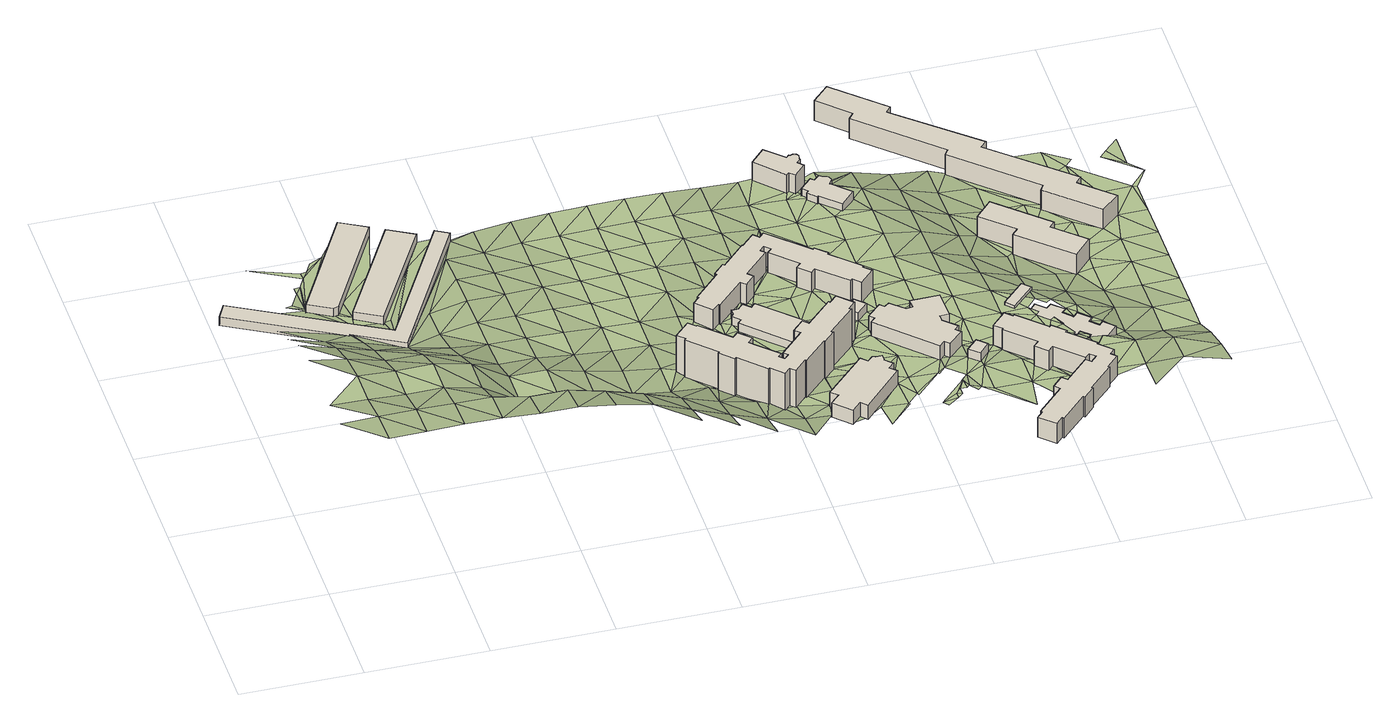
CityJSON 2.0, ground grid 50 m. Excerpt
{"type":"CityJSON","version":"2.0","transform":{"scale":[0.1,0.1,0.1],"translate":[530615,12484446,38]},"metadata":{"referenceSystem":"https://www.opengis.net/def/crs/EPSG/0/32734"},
"CityObjects":{
"building1":{"type":"Building","attributes":{"building":"warehouse","building:levels":1,"building_height":4.1,"plus_code":"4FRW3F64+XH9","ground_height":46.76,"roof_height":50.86},"geometry":[{"type":"Solid","lod":"1","boundaries":[[[[0,1,2,3]],[[1,4,5,2]],[[4,6,7,5]],[[6,8,9,7]],[[8,10,11,9]],[[10,12,13,11]],[[12,14,15,13]],[[14,0,3,15]],[[3,2,5,7,9,11,13,15]],[[14,12,10,8,6,4,1,0]]]]}]},
"building2":{"type":"Building","attributes":{"building":"warehouse","building:levels":1,"building_height":4.1,"plus_code":"4FRW3F74+3M9","ground_height":46.77,"roof_height":50.87},"geometry":[{"type":"Solid","lod":"1","boundaries":[[[[16,17,18,19]],[[17,20,21,18]],[[20,22,23,21]],[[22,24,25,23]],[[24,16,19,25]],[[19,18,21,23,25]],[[24,22,20,17,16]]]]}]},
"building3":{"type":"Building","attributes":{"building":"warehouse","building:levels":1,"building_height":4.1,"plus_code":"4FRW3F74+2QM","ground_height":46.76,"roof_height":50.86},"geometry":[{"type":"Solid","lod":"1","boundaries":[[[[26,27,28,29]],[[27,30,31,28]],[[30,32,33,31]],[[32,26,29,33]],[[29,28,31,33]],[[32,30,27,26]]]]}]},
"building4":{"type":"Building","attributes":{"address":"Browning Road Salt River Cape Town","building":"dormitory","building:levels":6,"beds":"150","residential":"university","operator":"Cape Peninsula University of Technology","building_height":18.1,"plus_code":"4FRW3F65+M68","ground_height":49.61,"roof_height":67.71},"geometry":[{"type":"Solid","lod":"1","boundaries":[[[[34,35,36,37]],[[35,38,39,36]],[[38,40,41,39]],[[40,42,43,41]],[[42,44,45,43]],[[44,46,47,45]],[[46,48,49,47]],[[48,50,51,49]],[[50,52,53,51]],[[52,54,55,53]],[[54,56,57,55]],[[56,58,59,57]],[[58,60,61,59]],[[60,62,63,61]],[[62,64,65,63]],[[64,66,67,65]],[[66,68,69,67]],[[68,70,71,69]],[[70,72,73,71]],[[72,74,75,73]],[[74,76,77,75]],[[76,78,79,77]],[[78,80,81,79]],[[80,82,83,81]],[[82,84,85,83]],[[84,86,87,85]],[[86,88,89,87]],[[88,90,91,89]],[[90,92,93,91]],[[92,94,95,93]],[[94,96,97,95]],[[96,98,99,97]],[[98,100,101,99]],[[100,102,103,101]],[[102,104,105,103]],[[104,106,107,105]],[[106,108,109,107]],[[108,110,111,109]],[[110,112,113,111]],[[112,34,37,113]],[[37,36,39,41,43,45,47,49,51,53,55,57,59,61,63,65,67,69,71,73,75,77,79,81,83,85,87,89,91,93,95,97,99,101,103,105,107,109,111,113]],[[112,110,108,106,104,102,100,98,96,94,92,90,88,86,84,82,80,78,76,74,72,70,68,66,64,62,60,58,56,54,52,50,48,46,44,42,40,38,35,34]]]]}]},
"building5":{"type":"Building","attributes":{"address":"Browning Road Salt River Cape Town","building":"university","building:levels":1,"operator":"Cape Peninsula University of Technology","building_height":4.1,"plus_code":"4FRW3F65+Q89","ground_height":49.3,"roof_height":53.4},"geometry":[{"type":"Solid","lod":"1","boundaries":[[[[114,115,116,117]],[[115,118,119,116]],[[118,120,121,119]],[[120,122,123,121]],[[122,124,125,123]],[[124,126,127,125]],[[126,128,129,127]],[[128,130,131,129]],[[130,132,133,131]],[[132,134,135,133]],[[134,136,137,135]],[[136,138,139,137]],[[138,140,141,139]],[[140,142,143,141]],[[142,144,145,143]],[[144,146,147,145]],[[146,148,149,147]],[[148,114,117,149]],[[117,116,119,121,123,125,127,129,131,133,135,137,139,141,143,145,147,149]],[[148,146,144,142,140,138,136,134,132,130,128,126,124,122,120,118,115,114]]]]}]},
"building6":{"type":"Building","attributes":{"address":"Browning Road Salt River Cape Town","building":"university","building:levels":2,"operator":"Cape Peninsula University of Technology","building_height":6.9,"plus_code":"4FRW3F65+HCP","ground_height":49.67,"roof_height":56.57},"geometry":[{"type":"Solid","lod":"1","boundaries":[[[[150,151,152,153]],[[151,154,155,152]],[[154,156,157,155]],[[156,158,159,157]],[[158,160,161,159]],[[160,162,163,161]],[[162,164,165,163]],[[164,166,167,165]],[[166,168,169,167]],[[168,170,171,169]],[[170,172,173,171]],[[172,174,175,173]],[[174,176,177,175]],[[176,178,179,177]],[[178,150,153,179]],[[153,152,155,157,159,161,163,165,167,169,171,173,175,177,179]],[[178,176,174,172,170,168,166,164,162,160,158,156,154,151,150]]]]}]},
"building7":{"type":"Building","attributes":{"address":"Browning Road Salt River Cape Town","building":"dormitory","building:levels":3,"beds":"150","residential":"university","operator":"Cape Peninsula University of Technology","building_height":9.7,"plus_code":"4FRW3F65+VC5","ground_height":48.76,"roof_height":58.46},"geometry":[{"type":"Solid","lod":"1","boundaries":[[[[180,181,182,183]],[[181,184,185,182]],[[184,186,187,185]],[[186,188,189,187]],[[188,190,191,189]],[[190,192,193,191]],[[192,194,195,193]],[[194,196,197,195]],[[196,198,199,197]],[[198,200,201,199]],[[200,202,203,201]],[[202,204,205,203]],[[204,206,207,205]],[[206,208,209,207]],[[208,210,211,209]],[[210,212,213,211]],[[212,214,215,213]],[[214,216,217,215]],[[216,218,219,217]],[[218,220,221,219]],[[220,222,223,221]],[[222,224,225,223]],[[224,226,227,225]],[[226,228,229,227]],[[228,230,231,229]],[[230,232,233,231]],[[232,234,235,233]],[[234,236,237,235]],[[236,238,239,237]],[[238,240,241,239]],[[240,242,243,241]],[[242,244,245,243]],[[244,246,247,245]],[[246,248,249,247]],[[248,250,251,249]],[[250,252,253,251]],[[252,254,255,253]],[[254,180,183,255]],[[183,182,185,187,189,191,193,195,197,199,201,203,205,207,209,211,213,215,217,219,221,223,225,227,229,231,233,235,237,239,241,243,245,247,249,251,253,255]],[[254,252,250,248,246,244,242,240,238,236,234,232,230,228,226,224,222,220,218,216,214,212,210,208,206,204,202,200,198,196,194,192,190,188,186,184,181,180]]]]}]},
"building8":{"type":"Building","attributes":{"address":"Browning Road Salt River Cape Town","building":"yes","building:levels":1,"building_height":4.1,"plus_code":"4FRW3F65+QF8","ground_height":49.37,"roof_height":53.47},"geometry":[{"type":"Solid","lod":"1","boundaries":[[[[256,257,258,259]],[[257,260,261,258]],[[260,262,263,261]],[[262,256,259,263]],[[259,258,261,263]],[[262,260,257,256]]]]}]},
"building9":{"type":"Building","attributes":{"address":"Media Centre Browning Road Salt River Cape Town","building":"university","building:levels":2,"operator":"Cape Peninsula University of Technology","building_height":6.9,"plus_code":"4FRW3F65+MHR","ground_height":49.16,"roof_height":56.06},"geometry":[{"type":"Solid","lod":"1","boundaries":[[[[264,265,266,267]],[[265,268,269,266]],[[268,270,271,269]],[[270,272,273,271]],[[272,274,275,273]],[[274,276,277,275]],[[276,278,279,277]],[[278,280,281,279]],[[280,282,283,281]],[[282,284,285,283]],[[284,286,287,285]],[[286,288,289,287]],[[288,290,291,289]],[[290,292,293,291]],[[292,294,295,293]],[[294,296,297,295]],[[296,298,299,297]],[[298,300,301,299]],[[300,264,267,301]],[[267,266,269,271,273,275,277,279,281,283,285,287,289,291,293,295,297,299,301]],[[300,298,296,294,292,290,288,286,284,282,280,278,276,274,272,270,268,265,264]]]]}]},
"building10":{"type":"Building","attributes":{"address":"Browning Road Salt River Cape Town","building":"university","building:levels":3,"operator":"Cape Peninsula University of Technology","building_height":9.7,"plus_code":"4FRW3F75+3FM","ground_height":47.12,"roof_height":56.82},"geometry":[{"type":"Solid","lod":"1","boundaries":[[[[302,303,304,305]],[[303,306,307,304]],[[306,308,309,307]],[[308,310,311,309]],[[310,312,313,311]],[[312,314,315,313]],[[314,316,317,315]],[[316,318,319,317]],[[318,320,321,319]],[[320,322,323,321]],[[322,324,325,323]],[[324,326,327,325]],[[326,328,329,327]],[[328,330,331,329]],[[330,302,305,331]],[[305,304,307,309,311,313,315,317,319,321,323,325,327,329,331]],[[330,328,326,324,322,320,318,316,314,312,310,308,306,303,302]]]]}]},
"building11":{"type":"Building","attributes":{"address":"Browning Road Salt River","building":"yes","building:levels":1,"building_height":4.1,"plus_code":"4FRW3F65+JJH","ground_height":49.47,"roof_height":53.57},"geometry":[{"type":"Solid","lod":"1","boundaries":[[[[332,333,334,335]],[[333,336,337,334]],[[336,338,339,337]],[[338,332,335,339]],[[335,334,337,339]],[[338,336,333,332]]]]}]},
"building12":{"type":"Building","attributes":{"address":"Browning Road Salt River Cape Town","building":"university","building:levels":1,"operator":"Cape Peninsula University of Technology","building_height":4.1,"plus_code":"4FRW3F75+2GG","ground_height":47.12,"roof_height":51.22},"geometry":[{"type":"Solid","lod":"1","boundaries":[[[[340,341,342,343]],[[341,344,345,342]],[[344,346,347,345]],[[346,348,349,347]],[[348,350,351,349]],[[350,352,353,351]],[[352,354,355,353]],[[354,356,357,355]],[[356,358,359,357]],[[358,360,361,359]],[[360,362,363,361]],[[362,364,365,363]],[[364,366,367,365]],[[366,368,369,367]],[[368,370,371,369]],[[370,340,343,371]],[[343,342,345,347,349,351,353,355,357,359,361,363,365,367,369,371]],[[370,368,366,364,362,360,358,356,354,352,350,348,346,344,341,340]]]]}]},
"building13":{"type":"Building","attributes":{"address":"Browning Road Salt River Cape Town","building":"dormitory","building:levels":3,"beds":"150","residential":"university","operator":"Cape Peninsula University of Technology","building_height":9.7,"plus_code":"4FRW3F65+GRP","ground_height":49.36,"roof_height":59.06},"geometry":[{"type":"Solid","lod":"1","boundaries":[[[[372,373,374,375]],[[373,376,377,374]],[[376,378,379,377]],[[378,380,381,379]],[[380,382,383,381]],[[382,384,385,383]],[[384,386,387,385]],[[386,388,389,387]],[[388,390,391,389]],[[390,392,393,391]],[[392,394,395,393]],[[394,396,397,395]],[[396,398,399,397]],[[398,400,401,399]],[[400,402,403,401]],[[402,404,405,403]],[[404,406,407,405]],[[406,408,409,407]],[[408,410,411,409]],[[410,412,413,411]],[[412,414,415,413]],[[414,416,417,415]],[[416,418,419,417]],[[418,420,421,419]],[[420,422,423,421]],[[422,424,425,423]],[[424,426,427,425]],[[426,428,429,427]],[[428,430,431,429]],[[430,432,433,431]],[[432,434,435,433]],[[434,436,437,435]],[[436,438,439,437]],[[438,440,441,439]],[[440,442,443,441]],[[442,444,445,443]],[[444,446,447,445]],[[446,448,449,447]],[[448,450,451,449]],[[450,372,375,451]],[[375,374,377,379,381,383,385,387,389,391,393,395,397,399,401,403,405,407,409,411,413,415,417,419,421,423,425,427,429,431,433,435,437,439,441,443,445,447,449,451]],[[450,448,446,444,442,440,438,436,434,432,430,428,426,424,422,420,418,416,414,412,410,408,406,404,402,400,398,396,394,392,390,388,386,384,382,380,378,376,373,372]]]]}]},
"building14":{"type":"Building","attributes":{"building":"roof","building:levels":1,"amenity":"shelter","operator":"Cape Peninsula University of Technology","building_height":1.3,"min_height":2.8,"plus_code":"4FRW3F65+PP9","ground_height":49.15,"roof_height":54.55,"bottom_roof_height":53.25},"geometry":[{"type":"Solid","lod":"1","boundaries":[[[[452,453,454,455]],[[453,456,457,454]],[[456,458,459,457]],[[458,452,455,459]],[[455,454,457,459]],[[458,456,453,452]]]]}]},
"building15":{"type":"Building","attributes":{"address":"Browning Road Salt River Cape Town","building":"university","building:levels":1,"operator":"Cape Peninsula University of Technology","building_height":4.1,"plus_code":"4FRW3F65+MR8","ground_height":42.46,"roof_height":46.56},"geometry":[{"type":"Solid","lod":"1","boundaries":[[[[460,461,462,463]],[[461,464,465,462]],[[464,466,467,465]],[[466,468,469,467]],[[468,470,471,469]],[[470,472,473,471]],[[472,474,475,473]],[[474,476,477,475]],[[476,478,479,477]],[[478,480,481,479]],[[480,482,483,481]],[[482,484,485,483]],[[484,486,487,485]],[[486,488,489,487]],[[488,490,491,489]],[[490,492,493,491]],[[492,494,495,493]],[[494,496,497,495]],[[496,498,499,497]],[[498,500,501,499]],[[500,502,503,501]],[[502,504,505,503]],[[504,506,507,505]],[[506,460,463,507]],[[463,462,465,467,469,471,473,475,477,479,481,483,485,487,489,491,493,495,497,499,501,503,505,507]],[[506,504,502,500,498,496,494,492,490,488,486,484,482,480,478,476,474,472,470,468,466,464,461,460]]]]}]},
"building16":{"type":"Building","attributes":{"address":"Salt River Cape Town","building":"dormitory","building:levels":3,"beds":"32","residential":"university","building_height":9.7,"plus_code":"4FRW3F65+VRP","ground_height":38.24,"roof_height":47.94},"geometry":[{"type":"Solid","lod":"1","boundaries":[[[[508,509,510,511]],[[509,512,513,510]],[[512,514,515,513]],[[514,516,517,515]],[[516,518,519,517]],[[518,520,521,519]],[[520,522,523,521]],[[522,508,511,523]],[[511,510,513,515,517,519,521,523]],[[522,520,518,516,514,512,509,508]]]]}]},
"building17":{"type":"Building","attributes":{"address":"Salt River Cape Town","building":"dormitory","building:levels":3,"beds":"74","residential":"university","building_height":9.7,"plus_code":"4FRW3F75+3QG","ground_height":37.99,"roof_height":47.69},"geometry":[{"type":"Solid","lod":"1","boundaries":[[[[524,525,526,527]],[[525,528,529,526]],[[528,530,531,529]],[[530,532,533,531]],[[532,534,535,533]],[[534,536,537,535]],[[536,538,539,537]],[[538,540,541,539]],[[540,542,543,541]],[[542,544,545,543]],[[544,546,547,545]],[[546,548,549,547]],[[548,550,551,549]],[[550,552,553,551]],[[552,554,555,553]],[[554,524,527,555]],[[527,526,529,531,533,535,537,539,541,543,545,547,549,551,553,555]],[[554,552,550,548,546,544,542,540,538,536,534,532,530,528,525,524]]]]}]},
"terrain1":{"type":"TINRelief","geometry":[{"type":"CompositeSurface","lod":"1","boundaries":[[[556,557,558]],[[558,559,560]],[[560,559,561]],[[558,557,562]],[[563,559,558]],[[561,564,565]],[[562,563,558]],[[561,559,566]],[[564,567,568]],[[559,563,566]],[[564,561,569]],[[567,570,571]],[[563,562,572]],[[561,566,569]],[[573,567,564]],[[573,564,569]],[[566,563,574]],[[575,576,570]],[[572,577,563]],[[567,578,570]],[[569,566,574]],[[578,567,573]],[[574,563,577]],[[579,580,581]],[[580,579,582]],[[582,583,584]],[[573,569,585]],[[578,586,570]],[[581,580,587]],[[586,575,570]],[[577,572,588]],[[585,569,574]],[[582,589,580]],[[589,587,580]],[[573,590,578]],[[591,587,589]],[[592,575,586]],[[593,574,577]],[[594,595,596]],[[595,589,582]],[[590,573,585]],[[583,597,584]],[[598,582,584]],[[588,593,577]],[[599,585,574]],[[586,578,600]],[[601,578,590]],[[602,598,603]],[[603,598,584]],[[600,592,586]],[[582,604,595]],[[593,599,574]],[[596,595,605]],[[603,606,602]],[[601,600,578]],[[607,590,585]],[[603,584,608]],[[595,604,605]],[[599,607,585]],[[593,588,609]],[[584,597,608]],[[601,590,610]],[[611,605,604]],[[607,610,590]],[[588,612,609]],[[16,604,582]],[[603,613,606]],[[599,593,614]],[[615,608,597]],[[600,601,616]],[[606,24,602]],[[607,599,614]],[[610,616,601]],[[593,609,614]],[[616,617,600]],[[610,607,618]],[[614,619,607]],[[609,612,620]],[[597,621,615]],[[621,608,615]],[[613,24,606]],[[622,600,617]],[[623,613,603]],[[607,619,618]],[[616,610,624]],[[609,620,614]],[[612,625,620]],[[617,616,624]],[[610,618,624]],[[626,619,614]],[[614,620,626]],[[600,622,627]],[[622,617,628]],[[30,608,621]],[[624,629,617]],[[618,619,630]],[[626,631,619]],[[621,597,12]],[[620,625,632]],[[617,629,628]],[[618,630,624]],[[619,631,630]],[[632,626,620]],[[625,633,632]],[[622,628,634]],[[627,10,600]],[[635,629,624]],[[631,626,636]],[[627,622,634]],[[624,630,635]],[[626,632,636]],[[628,629,637]],[[635,638,629]],[[30,621,12]],[[631,639,630]],[[632,633,640]],[[636,641,631]],[[628,637,634]],[[629,638,637]],[[639,635,630]],[[631,641,639]],[[632,642,636]],[[643,627,634]],[[632,640,642]],[[644,638,635]],[[634,637,643]],[[645,641,636]],[[644,635,639]],[[636,642,645]],[[646,10,647]],[[627,648,10]],[[643,648,627]],[[637,638,649]],[[638,644,650]],[[639,641,651]],[[642,640,652]],[[645,653,641]],[[649,643,637]],[[647,10,654]],[[638,650,649]],[[652,640,655]],[[654,10,648]],[[641,653,651]],[[644,639,656]],[[657,645,642]],[[648,643,658]],[[657,642,652]],[[656,650,644]],[[643,649,658]],[[656,639,651]],[[653,645,659]],[[645,657,660]],[[648,661,654]],[[649,650,662]],[[658,663,648]],[[650,656,662]],[[659,645,660]],[[664,651,653]],[[657,652,665]],[[648,663,661]],[[649,666,658]],[[667,665,652]],[[651,664,656]],[[649,662,666]],[[653,659,664]],[[668,663,658]],[[669,660,657]],[[657,665,670]],[[671,659,660]],[[656,672,662]],[[658,666,668]],[[671,660,673]],[[672,656,664]],[[670,669,657]],[[673,660,669]],[[674,661,663]],[[666,662,675]],[[668,676,663]],[[659,677,664]],[[677,659,671]],[[678,671,673]],[[675,662,672]],[[679,670,665]],[[663,676,674]],[[680,668,666]],[[681,669,670]],[[679,665,682]],[[683,673,669]],[[672,664,684]],[[666,675,680]],[[681,670,82]],[[664,677,684]],[[669,681,683]],[[676,668,685]],[[670,679,686]],[[677,687,688]],[[82,670,686]],[[668,680,685]],[[677,688,684]],[[675,672,689]],[[684,690,672]],[[686,84,82]],[[674,676,691]],[[675,689,680]],[[685,692,676]],[[672,690,689]],[[693,686,679]],[[84,686,693]],[[64,62,688]],[[684,688,694]],[[679,695,693]],[[676,692,691]],[[696,690,684]],[[62,697,688]],[[685,680,698]],[[679,699,700]],[[700,695,679]],[[693,695,701]],[[698,680,689]],[[688,697,694]],[[702,696,684]],[[696,703,690]],[[690,703,689]],[[60,697,62]],[[702,684,694]],[[704,692,685]],[[58,705,60]],[[703,696,706]],[[698,704,685]],[[707,695,700]],[[695,707,708]],[[709,705,710]],[[699,711,700]],[[689,703,712]],[[702,694,713]],[[705,709,714]],[[694,697,715]],[[716,60,705]],[[692,717,691]],[[689,712,698]],[[718,697,60]],[[705,714,719]],[[702,713,720]],[[704,721,692]],[[719,716,705]],[[707,700,722]],[[723,713,694]],[[707,724,725]],[[723,694,715]],[[718,715,697]],[[692,721,717]],[[60,716,718]],[[700,711,722]],[[722,724,707]],[[713,723,118]],[[703,726,712]],[[723,715,727]],[[704,698,728]],[[703,729,726]],[[730,716,719]],[[731,118,723]],[[712,732,698]],[[713,118,733]],[[721,704,728]],[[734,718,716]],[[698,732,728]],[[711,735,722]],[[730,734,716]],[[736,737,118]],[[738,724,722]],[[715,718,739]],[[712,726,740]],[[118,737,733]],[[740,732,712]],[[718,734,739]],[[738,741,724]],[[721,742,717]],[[737,743,744]],[[734,745,739]],[[728,746,721]],[[733,737,747]],[[748,749,750]],[[751,737,744]],[[737,751,747]],[[752,741,738]],[[721,746,742]],[[745,753,739]],[[732,740,754]],[[150,738,722]],[[745,755,753]],[[728,732,754]],[[739,753,756]],[[751,757,747]],[[758,759,740]],[[760,753,755]],[[150,752,738]],[[761,751,744]],[[762,760,755]],[[763,753,760]],[[764,746,728]],[[740,759,754]],[[150,765,752]],[[761,757,751]],[[766,767,744]],[[760,762,763]],[[764,728,754]],[[768,757,769]],[[762,755,770]],[[761,744,767]],[[771,772,765]],[[749,773,774]],[[775,776,766]],[[773,777,778]],[[770,779,762]],[[742,746,780]],[[776,779,770]],[[764,781,746]],[[771,765,150]],[[757,782,769]],[[754,759,236]],[[783,236,759]],[[766,776,784]],[[764,754,236]],[[772,771,785]],[[786,757,761]],[[786,782,757]],[[778,777,787]],[[776,770,784]],[[746,781,780]],[[788,176,150]],[[770,789,784]],[[766,790,767]],[[773,778,774]],[[771,150,176]],[[769,198,791]],[[761,767,792]],[[793,769,782]],[[198,769,793]],[[784,790,766]],[[176,172,771]],[[176,174,172]],[[236,234,232]],[[794,764,236]],[[781,764,794]],[[795,785,796]],[[767,790,792]],[[786,761,792]],[[797,782,786]],[[798,799,774]],[[774,778,800]],[[798,172,801]],[[802,785,771]],[[232,794,236]],[[802,771,172]],[[784,796,260]],[[774,803,798]],[[790,784,257]],[[804,796,785]],[[800,803,774]],[[805,794,232]],[[802,172,798]],[[260,257,784]],[[781,806,780]],[[232,230,805]],[[794,807,781]],[[790,808,792]],[[785,802,804]],[[803,802,798]],[[809,792,808]],[[804,810,796]],[[796,810,260]],[[790,257,256]],[[800,811,812]],[[781,807,806]],[[800,812,803]],[[808,790,813]],[[228,805,230]],[[794,805,814]],[[809,808,813]],[[815,810,804]],[[256,813,790]],[[805,228,814]],[[816,817,818]],[[810,819,260]],[[803,820,802]],[[821,816,818]],[[260,819,262]],[[794,822,807]],[[820,804,802]],[[823,813,256]],[[823,256,262]],[[823,824,813]],[[812,820,803]],[[794,814,822]],[[821,825,816]],[[826,821,818]],[[827,806,807]],[[828,823,262]],[[262,819,828]],[[821,826,829]],[[830,226,224]],[[831,819,832]],[[228,226,833]],[[828,819,831]],[[834,812,835]],[[825,821,829]],[[822,836,807]],[[823,828,837]],[[834,820,812]],[[814,228,838]],[[827,807,839]],[[840,825,829]],[[830,833,226]],[[839,807,836]],[[841,825,840]],[[830,842,843]],[[842,837,843]],[[825,844,845]],[[820,834,846]],[[814,838,822]],[[825,841,844]],[[833,838,228]],[[847,831,848]],[[828,831,849]],[[843,833,830]],[[841,850,851]],[[820,846,852]],[[844,841,851]],[[849,837,828]],[[848,853,847]],[[834,844,854]],[[846,834,854]],[[836,822,855]],[[831,847,849]],[[843,837,856]],[[839,836,857]],[[851,858,844]],[[856,833,843]],[[859,822,838]],[[860,855,822]],[[861,857,836]],[[862,839,857]],[[851,863,858]],[[855,861,836]],[[859,860,822]],[[864,854,844]],[[854,865,846]],[[856,837,849]],[[864,844,858]],[[863,851,866]],[[855,867,861]],[[868,869,870]],[[849,847,290]],[[861,306,857]],[[865,871,872]],[[870,869,871]],[[865,854,332]],[[833,873,838]],[[856,874,833]],[[865,875,871]],[[876,306,861]],[[863,877,858]],[[338,864,858]],[[875,865,332]],[[306,310,308]],[[878,860,879]],[[860,859,879]],[[863,866,877]],[[859,838,873]],[[880,870,871]],[[310,314,312]],[[833,874,873]],[[871,875,880]],[[856,849,881]],[[310,306,350]],[[870,880,290]],[[350,306,876]],[[849,290,881]],[[350,876,882]],[[332,883,875]],[[338,858,414]],[[883,332,338]],[[310,350,884]],[[859,885,879]],[[886,858,877]],[[858,886,414]],[[290,880,881]],[[887,874,856]],[[888,889,350]],[[883,338,414]],[[884,350,889]],[[885,859,873]],[[875,408,880]],[[875,883,408]],[[856,881,887]],[[890,891,892]],[[883,414,412]],[[879,885,892]],[[893,886,877]],[[890,894,895]],[[874,896,873]],[[881,880,897]],[[894,890,892]],[[884,889,898]],[[886,899,414]],[[889,900,898]],[[877,901,893]],[[887,902,874]],[[900,895,898]],[[408,897,880]],[[877,903,904]],[[885,894,892]],[[886,893,899]],[[885,873,896]],[[877,904,901]],[[874,902,896]],[[895,894,898]],[[404,408,406]],[[887,881,905]],[[897,408,404]],[[905,881,897]],[[906,894,885]],[[907,901,904]],[[908,902,887]],[[906,885,896]],[[907,904,909]],[[908,887,905]],[[910,911,404]],[[897,404,912]],[[911,913,404]],[[914,909,904]],[[894,915,898]],[[905,897,916]],[[894,906,917]],[[404,913,912]],[[896,902,918]],[[919,909,914]],[[920,902,908]],[[916,897,912]],[[919,921,909]],[[915,894,917]],[[909,921,922]],[[896,918,906]],[[902,920,918]],[[905,916,923]],[[924,908,905]],[[925,926,927]],[[916,912,928]],[[929,911,927]],[[930,912,913]],[[929,913,911]],[[924,905,923]],[[906,931,917]],[[930,913,932]],[[927,926,933]],[[920,908,934]],[[906,918,931]],[[932,913,929]],[[930,932,935]],[[936,926,937]],[[924,934,908]],[[938,936,939]],[[940,929,927]],[[935,932,941]],[[940,927,933]],[[926,936,933]],[[942,918,920]],[[923,943,944]],[[924,923,944]],[[917,945,915]],[[931,946,917]],[[947,920,934]],[[918,942,931]],[[920,947,942]],[[929,948,949]],[[936,938,950]],[[940,948,929]],[[945,917,946]],[[951,940,933]],[[952,953,954]],[[944,955,924]],[[933,936,956]],[[944,952,957]],[[924,955,934]],[[954,958,952]],[[957,952,958]],[[933,956,951]],[[942,508,931]],[[959,947,934]],[[957,955,944]],[[947,959,942]],[[956,936,950]],[[946,931,960]],[[958,961,957]],[[959,962,942]],[[963,964,961]],[[965,964,963]],[[959,934,966]],[[946,967,945]],[[931,508,960]],[[966,934,955]],[[486,951,956]],[[968,969,950]],[[970,967,946]],[[971,957,961]],[[970,946,960]],[[955,957,971]],[[961,964,971]],[[486,972,964]],[[972,486,956]],[[973,959,966]],[[974,956,950]],[[964,972,971]],[[973,966,955]],[[960,508,975]],[[976,955,971]],[[974,950,969]],[[976,973,955]],[[970,960,975]],[[977,972,956]],[[978,508,979]],[[508,978,975]],[[980,967,970]],[[977,956,974]],[[972,981,971]],[[973,976,982]],[[980,970,975]],[[976,971,981]],[[983,984,979]],[[977,981,972]],[[973,982,985]],[[978,986,975]],[[974,969,987]],[[988,978,979]],[[985,984,983]],[[969,989,987]],[[978,988,986]],[[980,975,986]],[[979,984,988]],[[976,990,982]],[[977,974,991]],[[981,992,976]],[[991,974,987]],[[990,985,982]],[[976,992,990]],[[993,994,995]],[[981,977,996]],[[984,985,997]],[[988,998,986]],[[996,977,991]],[[984,998,988]],[[993,999,994]],[[985,990,997]],[[992,981,1000]],[[997,998,984]],[[1000,981,996]],[[995,994,1001]],[[1002,990,992]],[[1002,992,1000]],[[997,1003,998]],[[997,990,1004]],[[994,999,1005]],[[1006,999,1007]],[[1001,994,1005]],[[990,1002,1004]],[[1006,1007,1003]],[[1006,1005,999]],[[1001,1005,1008]],[[1003,997,1009]],[[1009,997,1004]],[[1006,1010,1005]],[[1006,1003,1010]],[[1003,1009,1011]],[[1003,1011,1010]],[[1010,1011,1012]],[[1013,1014,1015]],[[1010,1012,1016]],[[1016,1014,1013]],[[1015,1014,1017]]]}]}
},
"vertices":[
[42,1660,96],[8,1594,96],[8,1594,137],[42,1660,137],[456,1348,96],[456,1348,137],[459,1358,96],[459,1358,137],[658,1248,96],[658,1248,137],[997,1856,96],[997,1856,137],[942,1886,96],[942,1886,137],[634,1337,96],[634,1337,137],
[599,2035,96],[347,1579,96],[347,1579,137],[599,2035,137],[441,1528,96],[441,1528,137],[465,1533,96],[465,1533,137],[709,1974,96],[709,1974,137],
[508,1489,96],[615,1429,96],[615,1429,137],[508,1489,137],[871,1883,96],[871,1883,137],[764,1943,96],[764,1943,137],
[2257,884,124],[2227,853,124],[2227,853,305],[2257,884,305],[2221,859,124],[2221,859,305],[2114,750,124],[2114,750,305],[2092,771,124],[2092,771,305],[2046,723,124],[2046,723,305],[2068,703,124],[2068,703,305],[1968,600,124],[1968,600,305],[1985,584,124],[1985,584,305],[1967,565,124],[1967,565,305],[1947,583,124],[1947,583,305],[1962,598,124],[1962,598,305],[1859,697,124],[1859,697,305],[1882,720,124],[1882,720,305],[1833,767,124],[1833,767,305],[1811,744,124],[1811,744,305],[1698,852,124],[1698,852,305],[1694,849,124],[1694,849,305],[1666,876,124],[1666,876,305],[1604,813,124],[1604,813,305],[1633,784,124],[1633,784,305],[1627,778,124],[1627,778,305],[1735,671,124],[1735,671,305],[1730,666,124],[1730,666,305],[1782,614,124],[1782,614,305],[1789,620,124],[1789,620,305],[1890,520,124],[1890,520,305],[1894,525,124],[1894,525,305],[1943,477,124],[1943,477,305],[1968,502,124],[1968,502,305],[1988,483,124],[1988,483,305],[2039,535,124],[2039,535,305],[2043,531,124],[2043,531,305],[2140,628,124],[2140,628,305],[2143,624,124],[2143,624,305],[2189,671,124],[2189,671,305],[2182,678,124],[2182,678,305],[2293,790,124],[2293,790,305],[2286,796,124],[2286,796,305],[2316,827,124],[2316,827,305],
[1948,1104,121],[1925,1081,121],[1925,1081,162],[1948,1104,162],[1896,1080,121],[1896,1080,162],[1897,1054,121],[1897,1054,162],[1887,1043,121],[1887,1043,162],[1917,1013,121],[1917,1013,162],[1901,997,121],[1901,997,162],[2073,826,121],[2073,826,162],[2094,846,121],[2094,846,162],[2121,819,121],[2121,819,162],[2145,843,121],[2145,843,162],[2172,843,121],[2172,843,162],[2173,872,121],[2173,872,162],[2181,880,121],[2181,880,162],[2152,908,121],[2152,908,162],[2170,926,121],[2170,926,162],[1994,1096,121],[1994,1096,162],[1976,1077,121],[1976,1077,162],
[2281,625,125],[2113,453,125],[2113,453,194],[2281,625,194],[2141,428,125],[2141,428,194],[2102,389,125],[2102,389,194],[2169,323,125],[2169,323,194],[2209,363,125],[2209,363,194],[2233,337,125],[2233,337,194],[2399,512,125],[2399,512,194],[2373,537,125],[2373,537,194],[2396,561,125],[2396,561,194],[2368,590,125],[2368,590,194],[2368,619,125],[2368,619,194],[2341,618,125],[2341,618,194],[2329,623,125],[2329,623,194],[2307,601,125],[2307,601,194],
[1814,1038,116],[1842,1066,116],[1842,1066,213],[1814,1038,213],[1848,1061,116],[1848,1061,213],[1958,1173,116],[1958,1173,213],[1978,1154,116],[1978,1154,213],[2019,1197,116],[2019,1197,213],[1998,1218,116],[1998,1218,213],[2102,1325,116],[2102,1325,213],[2084,1342,116],[2084,1342,213],[2105,1363,116],[2105,1363,213],[2128,1341,116],[2128,1341,213],[2109,1322,116],[2109,1322,213],[2210,1224,116],[2210,1224,213],[2191,1205,116],[2191,1205,213],[2238,1160,116],[2238,1160,213],[2255,1178,116],[2255,1178,213],[2368,1070,116],[2368,1070,213],[2376,1078,116],[2376,1078,213],[2406,1048,116],[2406,1048,213],[2466,1110,116],[2466,1110,213],[2435,1139,116],[2435,1139,213],[2441,1145,116],[2441,1145,213],[2327,1253,116],[2327,1253,213],[2333,1259,116],[2333,1259,213],[2287,1302,116],[2287,1302,213],[2281,1296,116],[2281,1296,213],[2125,1443,116],[2125,1443,213],[2105,1422,116],[2105,1422,213],[2082,1444,116],[2082,1444,213],[2030,1391,116],[2030,1391,213],[2027,1394,116],[2027,1394,213],[1930,1293,116],[1930,1293,213],[1923,1299,116],[1923,1299,213],[1879,1253,116],[1879,1253,213],[1884,1244,116],[1884,1244,213],[1775,1131,116],[1775,1131,213],[1780,1126,116],[1780,1126,213],[1752,1098,116],[1752,1098,213],
[2366,1019,122],[2320,971,122],[2320,971,163],[2366,1019,163],[2360,933,122],[2360,933,163],[2406,980,122],[2406,980,163],
[2442,930,120],[2385,873,120],[2385,873,189],[2442,930,189],[2402,853,120],[2402,853,189],[2384,835,120],[2384,835,189],[2598,622,120],[2598,622,189],[2621,643,120],[2621,643,189],[2639,626,120],[2639,626,189],[2701,684,120],[2701,684,189],[2681,704,120],[2681,704,189],[2699,722,120],[2699,722,189],[2647,772,120],[2647,772,189],[2646,800,120],[2646,800,189],[2684,801,120],[2684,801,189],[2681,924,120],[2681,924,189],[2561,921,120],[2561,921,189],[2561,881,120],[2561,881,189],[2534,879,120],[2534,879,189],[2479,928,120],[2479,928,189],[2459,913,120],[2459,913,189],
[2323,1794,99],[2345,1773,99],[2345,1773,196],[2323,1794,196],[2393,1823,99],[2393,1823,196],[2371,1846,99],[2371,1846,196],[2388,1861,99],[2388,1861,196],[2385,1867,99],[2385,1867,196],[2389,1886,99],[2389,1886,196],[2381,1897,99],[2381,1897,196],[2369,1900,99],[2369,1900,196],[2356,1895,99],[2356,1895,196],[2352,1898,99],[2352,1898,196],[2341,1887,99],[2341,1887,196],[2266,1958,99],[2266,1958,196],[2207,1895,99],[2207,1895,196],[2313,1784,99],[2313,1784,196],
[2749,652,123],[2703,604,123],[2703,604,164],[2749,652,164],[2743,567,123],[2743,567,164],[2788,615,123],[2788,615,164],
[2488,1774,99],[2489,1782,99],[2489,1782,140],[2488,1774,140],[2483,1797,99],[2483,1797,140],[2477,1802,99],[2477,1802,140],[2462,1805,99],[2462,1805,140],[2449,1816,99],[2449,1816,140],[2425,1794,99],[2425,1794,140],[2411,1805,99],[2411,1805,140],[2363,1756,99],[2363,1756,140],[2384,1734,99],[2384,1734,140],[2376,1725,99],[2376,1725,140],[2409,1690,99],[2409,1690,140],[2413,1694,99],[2413,1694,140],[2489,1621,99],[2489,1621,140],[2549,1685,99],[2549,1685,140],[2476,1756,99],[2476,1756,140],
[2925,29,122],[3032,139,122],[3032,139,219],[2925,29,219],[3038,134,122],[3038,134,219],[3082,180,122],[3082,180,219],[3078,184,122],[3078,184,219],[3177,286,122],[3177,286,219],[3174,292,122],[3174,292,219],[3224,344,122],[3224,344,219],[3203,364,122],[3203,364,219],[3224,386,122],[3224,386,219],[3170,438,122],[3170,438,219],[3175,443,122],[3175,443,219],[3074,540,122],[3074,540,219],[3081,547,122],[3081,547,219],[3031,595,122],[3031,595,219],[3024,587,122],[3024,587,219],[2912,695,122],[2912,695,219],[2906,689,122],[2906,689,219],[2878,716,122],[2878,716,219],[2817,653,122],[2817,653,219],[2848,623,122],[2848,623,219],[2844,619,122],[2844,619,219],[2956,511,122],[2956,511,219],[2934,489,122],[2934,489,219],[2979,445,122],[2979,445,219],[3001,467,122],[3001,467,219],[3105,366,122],[3105,366,219],[3124,385,122],[3124,385,219],[3146,364,122],[3146,364,219],[3121,338,122],[3121,338,219],[3101,357,122],[3101,357,219],[3003,256,122],[3003,256,219],[2983,275,122],[2983,275,219],[2940,230,122],[2940,230,219],[2961,210,122],[2961,210,219],[2850,95,122],[2850,95,219],[2856,89,122],[2856,89,219],[2830,62,122],[2830,62,219],[2891,4,122],[2891,4,219],[2920,34,122],[2920,34,219],
[2913,833,161],[2944,800,161],[2944,800,174],[2913,833,174],[3038,895,161],[3038,895,174],[3005,927,161],[3005,927,174],
[3048,888,53],[3007,842,53],[3007,842,94],[3048,888,94],[3042,808,53],[3042,808,94],[3025,789,53],[3025,789,94],[3071,745,53],[3071,745,94],[3089,761,53],[3089,761,94],[3125,729,53],[3125,729,94],[3108,709,53],[3108,709,94],[3155,665,53],[3155,665,94],[3171,682,53],[3171,682,94],[3206,649,53],[3206,649,94],[3191,632,53],[3191,632,94],[3235,593,53],[3235,593,94],[3312,673,53],[3312,673,94],[3270,715,53],[3270,715,94],[3252,697,53],[3252,697,94],[3220,730,53],[3220,730,94],[3237,748,53],[3237,748,94],[3190,794,53],[3190,794,94],[3171,773,53],[3171,773,94],[3135,810,53],[3135,810,94],[3153,828,53],[3153,828,94],[3106,871,53],[3106,871,94],[3086,852,53],[3086,852,94],
[3045,1524,11],[2975,1448,11],[2975,1448,108],[3045,1524,108],[3102,1332,11],[3102,1332,108],[3077,1306,11],[3077,1306,108],[3279,1122,11],[3279,1122,108],[3351,1200,11],[3351,1200,108],[3227,1313,11],[3227,1313,108],[3249,1337,11],[3249,1337,108],
[2636,2377,8],[2567,2306,8],[2567,2306,105],[2636,2377,105],[2687,2189,8],[2687,2189,105],[2667,2164,8],[2667,2164,105],[2977,1877,8],[2977,1877,105],[2960,1853,8],[2960,1853,105],[3270,1569,8],[3270,1569,105],[3255,1545,8],[3255,1545,105],[3452,1366,8],[3452,1366,105],[3528,1434,8],[3528,1434,105],[3398,1551,8],[3398,1551,105],[3423,1580,8],[3423,1580,105],[3106,1861,8],[3106,1861,105],[3133,1886,8],[3133,1886,105],[2815,2164,8],[2815,2164,105],[2837,2191,8],[2837,2191,105],
[195,537,383],[345,387,396],[345,537,388],[345,687,357],[195,687,360],[345,837,357],[495,387,399],[495,537,390],[345,987,325],[195,987,350],[495,687,349],[345,1137,265],[195,1137,309],[495,837,349],[345,1287,178],[195,1287,222],[645,387,402],[495,987,285],[645,687,351],[456,1348,142],[195,1437,146],[645,537,387],[495,1137,220],[279,1617,107],[345,1587,107],[304,1621,107],[347,1579,107],[195,1587,114],[495,1437,108],[645,837,351],[495,1287,142],[342,1690,103],[796,387,399],[365,1728,103],[645,987,284],[341,1726,103],[459,1358,142],[796,537,388],[195,1887,99],[391,1774,103],[389,1808,103],[634,1337,116],[441,1528,105],[796,687,319],[658,1248,116],[645,1137,190],[465,1533,105],[508,1489,108],[495,1887,100],[415,1815,101],[495,1587,105],[796,837,319],[615,1429,105],[946,537,358],[796,987,243],[440,1861,100],[946,387,389],[645,1737,103],[946,687,227],[645,1437,105],[796,1137,167],[796,1287,120],[946,987,171],[946,837,227],[1096,537,358],[796,1737,102],[796,1437,105],[764,1943,98],[946,1137,153],[1096,387,389],[1096,687,227],[946,1737,110],[946,1437,136],[946,1287,146],[1096,987,171],[1096,837,227],[1246,537,320],[1246,387,367],[946,1587,126],[1096,1137,153],[1246,687,188],[1096,1437,136],[1096,1287,146],[1246,987,153],[1396,387,337],[1246,837,188],[1396,537,276],[1096,1587,126],[1246,1137,149],[1396,687,157],[946,1887,96],[1003,1864,96],[1096,1737,110],[1246,1437,141],[1246,1287,148],[1396,987,140],[1547,387,282],[1396,837,157],[1096,1887,96],[1547,237,343],[1396,1137,141],[1547,537,224],[1246,1587,132],[1547,837,137],[1547,687,137],[1246,1887,113],[1396,1287,143],[1246,1737,125],[1547,987,135],[1697,387,226],[1396,1437,139],[1697,237,287],[1396,1587,133],[1697,687,127],[1697,537,175],[1604,813,137],[1547,1137,136],[1627,778,127],[1396,1887,124],[1547,1287,139],[1396,1737,129],[1666,876,127],[1633,784,127],[1847,387,173],[1547,1437,140],[1730,666,127],[1847,237,225],[1735,671,127],[1697,987,126],[1547,1587,138],[1847,537,139],[1694,849,127],[1698,852,127],[1697,1287,136],[1697,1137,131],[1547,1887,128],[1547,1737,133],[1890,520,139],[1847,987,122],[1943,477,131],[1752,1098,131],[1847,837,124],[1697,1437,140],[1997,237,177],[1997,387,140],[1894,525,139],[1814,1038,122],[1775,1131,121],[1697,1587,139],[1962,598,131],[1780,1126,121],[1988,483,131],[1968,502,131],[1967,565,131],[1947,583,131],[2102,389,132],[1847,1287,125],[1848,1061,122],[1985,584,131],[1901,997,122],[1997,687,125],[1697,1887,131],[1997,837,125],[1968,600,131],[1842,1066,121],[1697,1737,135],[2113,453,132],[1887,1043,122],[2043,531,131],[2039,535,131],[1879,1253,125],[1917,1013,122],[1847,1587,135],[1884,1244,125],[2068,703,125],[1897,1054,122],[1847,1437,132],[1958,1173,122],[2046,723,125],[2141,428,132],[1925,1081,122],[1948,1104,122],[2147,537,131],[2073,826,126],[1923,1299,119],[2140,628,126],[1847,1887,127],[1976,1077,122],[1994,1096,122],[2092,771,126],[1847,1737,132],[1978,1154,122],[2169,323,132],[2233,337,134],[2209,363,132],[1997,1137,122],[2143,624,126],[2121,819,126],[1997,1437,121],[2114,750,126],[2094,846,126],[2019,1197,122],[1930,1293,119],[2027,1394,121],[2147,837,126],[2147,1137,121],[2172,843,126],[2145,843,126],[1997,1587,127],[2189,671,126],[2170,926,124],[2147,987,124],[1998,1218,119],[2102,1325,121],[2221,859,126],[2298,687,125],[2182,678,126],[2298,387,134],[2399,512,131],[2152,908,126],[2181,880,126],[2312,273,136],[2406,378,134],[2173,872,126],[1997,1887,119],[1997,1737,126],[2109,1322,121],[2030,1391,121],[2257,884,125],[2293,790,125],[2191,1205,121],[2411,373,134],[2307,601,131],[2227,853,125],[2298,987,122],[2084,1342,121],[2238,1160,120],[2128,1341,121],[2147,1587,116],[2286,796,125],[2316,827,125],[2210,1224,121],[2396,561,131],[2373,537,131],[2454,428,134],[2368,590,131],[2448,687,125],[2448,537,131],[2384,835,125],[2147,1437,116],[2147,1887,114],[2147,1737,117],[2298,1137,120],[2255,1178,120],[2385,873,125],[2459,423,134],[2567,534,130],[2368,1070,120],[2298,1437,114],[2402,853,125],[2534,349,135],[2552,327,135],[2599,361,135],[2442,930,122],[2598,622,126],[2598,387,135],[2298,1587,114],[2406,1048,122],[2376,1078,120],[2644,462,135],[2620,382,135],[2207,1895,114],[2448,987,122],[2620,413,135],[2441,1145,120],[2479,928,122],[2459,913,122],[2448,1287,116],[2600,560,130],[2571,530,130],[2298,1737,113],[2466,1110,120],[2448,1437,114],[2313,1784,113],[2648,412,135],[2659,424,135],[2435,1139,120],[2448,1137,120],[2668,495,130],[2640,466,130],[2639,626,126],[2561,921,121],[2534,879,126],[2598,987,121],[2689,395,131],[2704,410,131],[2621,643,126],[2561,881,126],[2703,604,129],[2376,1725,113],[2598,1137,117],[2345,1773,113],[2748,537,129],[2448,1587,114],[2409,1690,113],[2363,1756,113],[2323,1794,113],[2748,387,131],[2743,567,129],[2701,684,123],[2878,243,132],[2384,1734,113],[2646,800,126],[2647,772,126],[2684,801,123],[2699,722,123],[2681,704,123],[2598,1437,115],[2598,1287,116],[2748,687,123],[2411,1805,113],[2898,387,130],[2413,1694,113],[2489,1621,114],[2748,837,123],[2748,987,120],[2425,1794,113],[2817,653,123],[2448,1887,99],[2598,1587,113],[2898,537,129],[2748,1137,115],[2462,1805,113],[2477,1802,113],[2488,1774,113],[2476,1756,113],[2549,1685,104],[2934,489,129],[2598,1737,104],[2489,1782,113],[2748,1437,92],[2898,837,122],[2598,1887,67],[2956,511,129],[2483,1797,113],[2979,445,129],[2748,1287,104],[2983,275,130],[3049,387,129],[2898,987,116],[2748,1587,82],[3001,467,126],[2898,1137,89],[3105,366,129],[3024,587,126],[3031,595,126],[3025,789,120],[3049,687,120],[3101,357,129],[2748,1887,26],[3007,842,120],[2748,1737,64],[2898,1437,38],[3121,338,129],[2898,1287,54],[3146,364,127],[3124,385,127],[3048,888,120],[3049,987,88],[3074,540,126],[3175,443,127],[3081,547,126],[3042,808,120],[3155,665,98],[3071,745,120],[2898,1587,29],[3108,709,120],[3199,537,125],[3049,1137,42],[3089,761,120],[3224,386,127],[3170,438,127],[3224,344,127],[3203,364,127],[3191,632,98],[3125,729,98],[2975,1448,13],[3086,852,120],[3106,871,120],[2898,1887,11],[2898,1737,19],[3049,1287,17],[3206,649,98],[3171,682,98],[3349,387,123],[3235,593,125],[3153,828,98],[3135,810,98],[3171,773,98],[3199,987,48],[3349,537,122],[3199,837,98],[3190,794,98],[3077,1306,17],[3049,1587,11],[3237,748,98],[3102,1332,17],[3220,730,98],[3270,715,98],[3252,697,98],[3199,1137,19],[2960,1853,11],[3349,237,138],[3499,387,125],[3049,1737,11],[3349,837,53],[3349,687,53],[3279,1122,15],[3499,537,105],[3199,1587,11],[3349,987,21],[3499,687,23],[3199,1437,13],[3249,1337,15],[3270,1569,11],[3499,837,23],[3349,1137,15],[3227,1313,15],[3349,1287,13],[3351,1200,15],[3255,1545,11],[3649,387,155],[3349,1437,11],[3649,237,196],[3499,1137,14],[3649,537,97],[3499,987,16],[3106,1861,11],[3349,1737,7],[3199,1887,8],[3649,687,21],[3499,1287,11],[3452,1366,10],[3423,1580,10],[3649,837,21],[3349,1887,6],[3649,987,17],[3528,1434,10],[3649,1137,16],[3419,1778,7],[3499,1587,7],[3398,1551,10],[3451,1815,5],[3649,1287,12],[3631,1593,6],[3649,1437,7],[3649,1587,6],[3563,1797,6],[3649,1737,6],[3592,1830,6],[3703,1675,6],[3649,1887,6]
]}
